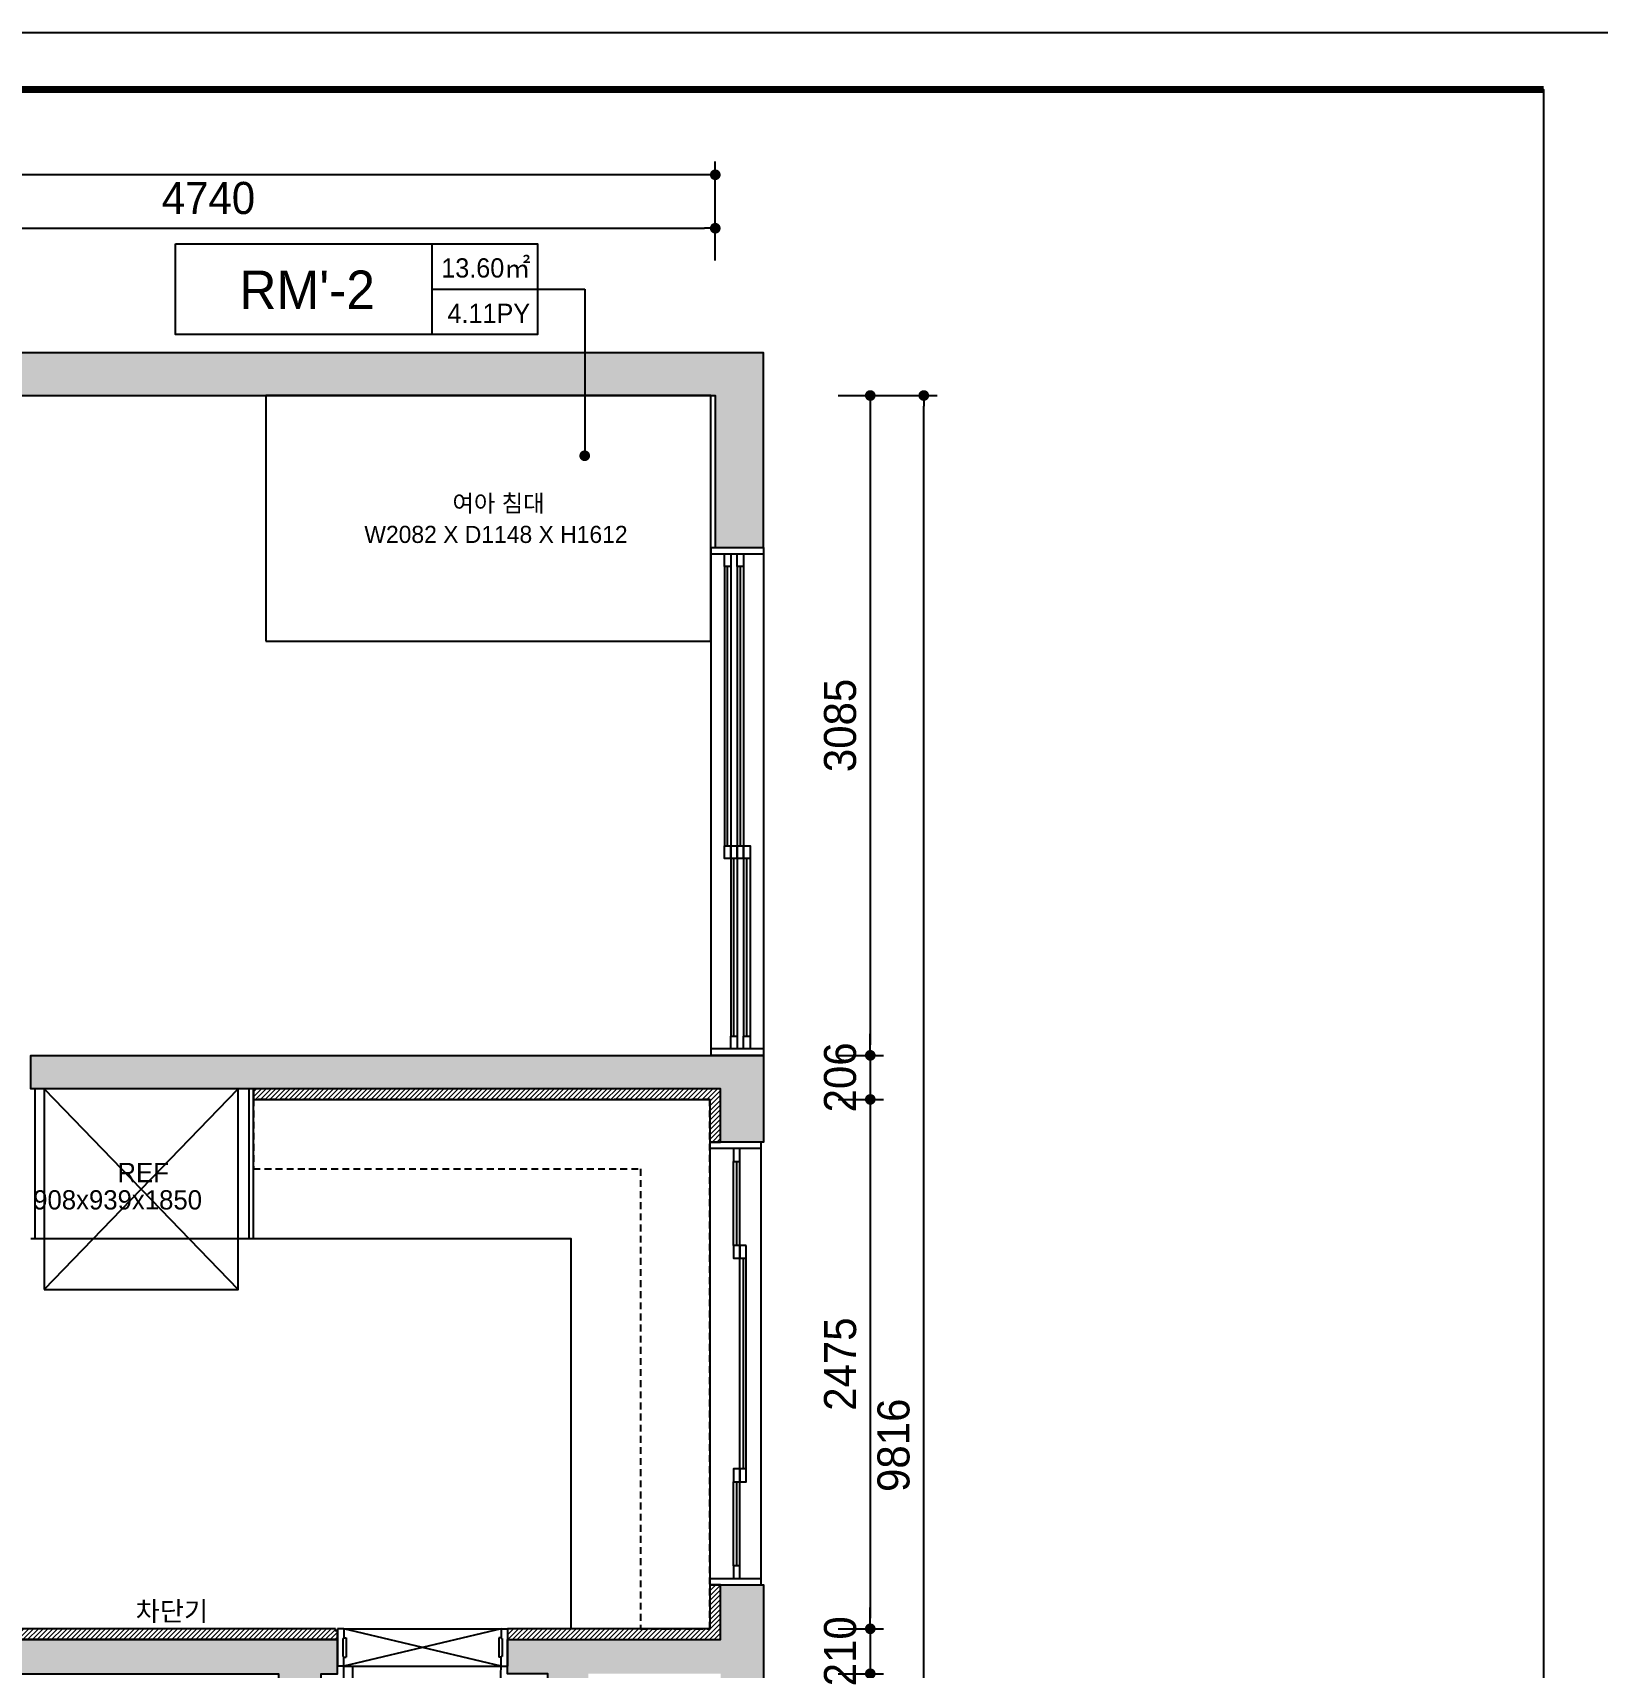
# Model space of a CAD drawing. Header units: millimetres. Extents: x 0 to 400063, y 963 to 238763.
# Drawn here: x 79178 to 86495, y 117252 to 124894 of the extents above; entities that cross this region are included whole.
import ezdxf
from ezdxf.enums import TextEntityAlignment as Align

# ---------------------------------------------------------------- set-up
doc = ezdxf.new("R2010")
doc.units = ezdxf.units.MM
doc.header["$LTSCALE"] = 40
doc.header["$PDMODE"] = 34
doc.linetypes.add('H', pattern=[1.3, 0.8, -0.5])
doc.layers.get('Defpoints').update_dxf_attribs({"color": 249})
doc.layers.add('.', color=7, linetype='Continuous', lineweight=13)
for name, color, linetype in [('2sec', 2, 'Continuous'), ('3TI-CE-LIGHT', 6, 'Continuous'), ('4LEA', 4, 'Continuous'), ('DIM', 8, 'Continuous'), ('DOOR', 4, 'Continuous'), ('DOOR-FRAME', 4, 'Continuous'), ('DWG', 7, 'Continuous'), ('GPG-TEXT', 3, 'Continuous'), ('SOL253', 253, 'Continuous'), ('TEXT', 4, 'Continuous'), ('도면층4', 4, 'Continuous'), ('도면층5', 5, 'Continuous')]:
    doc.layers.add(name, color=color, linetype=linetype)
doc.styles.add('GHS', font='stylu.ttf')
doc.styles.add('HY울릉도L', font='HYWULM.TTF')
doc.styles.add('마감재', font='stylu.ttf')
doc.styles.add('울릉도 L', font='HYWULM.TTF')
doc.styles.add('휴먼엑스포', font='stylu.ttf')
doc.dimstyles.new('황금손50', dxfattribs={"dimscale": 50, "dimtxt": 3, "dimasz": 1, "dimexe": 1.25, "dimexo": 2, "dimgap": 1.25, "dimtad": 1, "dimdec": 0, "dimzin": 9, "dimtxsty": '울릉도 L', "dimblk": 'DOT', "dimcen": 2.5, "dimclrd": 1, "dimclre": 1, "dimadec": 0, "dimazin": 0, "dimtfac": 1, "dimtdec": 0, "dimtix": 1, "dimtmove": 0, "dimatfit": 2, "dimldrblk": 'DOT', "dimfxl": 0, "dimarcsym": 0})
pattern_1 = [(45, (-81241.096, -39174.001), (-11.2253202, 11.2253202), [])]

# ---------------------------------------------------------------- blocks, each defined once
blk = doc.blocks.new('_Dot')
at = {"color": 0, "lineweight": -2}
blk.add_line((-0.5, 0), (-1, 0), dxfattribs=at)
at = {"color": 0, "const_width": 0.5}
blk.add_lwpolyline([(-0.25, 0, 1), (0.25, 0, 1)], format="xyb", close=True, dxfattribs=at)
blk = doc.blocks.new('*D127')
at = {"layer": 'Defpoints', "color": 0}
for p in [(82369.8, 123980.2), (77629.8, 123730.2), (82369.8, 123730.2)]:
    blk.add_point(p, dxfattribs=at)
at = {"layer": 'DIM', "color": 1, "lineweight": -2}
for p, q in [((77629.8, 123830.2), (77629.8, 124042.7)), ((82369.8, 123830.2), (82369.8, 124042.7)), ((77679.8, 123980.2), (82319.8, 123980.2))]:
    blk.add_line(p, q, dxfattribs=at)
at = {"layer": 'DIM', "color": 1, "lineweight": -2, "xscale": 50, "yscale": 50, "zscale": 50, "rotation": 180}
blk.add_blockref('_Dot', (77629.8, 123980.2), dxfattribs=at)
at = {"layer": 'DIM', "color": 1, "lineweight": -2, "xscale": 50, "yscale": 50, "zscale": 50}
blk.add_blockref('_Dot', (82369.8, 123980.2), dxfattribs=at)
at = {"layer": 'DIM', "color": 1, "insert": (79999.8, 124120.7), "char_height": 150, "attachment_point": 5, "style": '울릉도 L'}
blk.add_mtext('4740', dxfattribs=at)
blk = doc.blocks.new('*D128')
at = {"layer": 'Defpoints', "color": 0}
for p in [(70706.8, 124230.2), (70706.8, 123730.2), (82369.8, 123730.2)]:
    blk.add_point(p, dxfattribs=at)
at = {"layer": 'DIM', "color": 1, "lineweight": -2}
for p, q in [((70706.8, 123830.2), (70706.8, 124292.7)), ((82369.8, 123830.2), (82369.8, 124292.7)), ((82319.8, 124230.2), (70756.8, 124230.2))]:
    blk.add_line(p, q, dxfattribs=at)
at = {"layer": 'DIM', "color": 1, "lineweight": -2, "xscale": 50, "yscale": 50, "zscale": 50, "rotation": 180}
blk.add_blockref('_Dot', (70706.8, 124230.2), dxfattribs=at)
at = {"layer": 'DIM', "color": 1, "lineweight": -2, "xscale": 50, "yscale": 50, "zscale": 50}
blk.add_blockref('_Dot', (82369.8, 124230.2), dxfattribs=at)
at = {"layer": 'DIM', "color": 1, "insert": (76538.3, 124370.8), "char_height": 150, "attachment_point": 5, "style": '울릉도 L'}
blk.add_mtext('11663', dxfattribs=at)
blk = doc.blocks.new('*D129')
at = {"layer": 'Defpoints', "color": 0}
for p in [(82844.8, 123198.2), (82844.8, 120113.2), (83094.8, 120113.2)]:
    blk.add_point(p, dxfattribs=at)
at = {"layer": 'DIM', "color": 1, "lineweight": -2}
for p, q in [((82944.8, 123198.2), (83157.3, 123198.2)), ((83094.8, 123148.2), (83094.8, 120163.2)), ((82944.8, 120113.2), (83157.3, 120113.2))]:
    blk.add_line(p, q, dxfattribs=at)
at = {"layer": 'DIM', "color": 1, "lineweight": -2, "xscale": 50, "yscale": 50, "zscale": 50}
for p, rotation in [((83094.8, 123198.2), 90), ((83094.8, 120113.2), 270)]:
    blk.add_blockref('_Dot', p, dxfattribs=dict(at, rotation=rotation))
at = {"layer": 'DIM', "color": 1, "insert": (82954.2, 121655.7), "char_height": 150, "attachment_point": 5, "rotation": 90, "style": '울릉도 L'}
blk.add_mtext('3085', dxfattribs=at)
blk = doc.blocks.new('*D130')
at = {"layer": 'Defpoints', "color": 0}
for p in [(82844.8, 120113.2), (82844.8, 119907.2), (83094.8, 119907.2)]:
    blk.add_point(p, dxfattribs=at)
at = {"layer": 'DIM', "color": 1, "lineweight": -2}
for p, q in [((83094.8, 120163.2), (83094.8, 120213.2)), ((82944.8, 120113.2), (83157.3, 120113.2)), ((83094.8, 120113.2), (83094.8, 119907.2)), ((82944.8, 119907.2), (83157.3, 119907.2)), ((83094.8, 119857.2), (83094.8, 119807.2))]:
    blk.add_line(p, q, dxfattribs=at)
at = {"layer": 'DIM', "color": 1, "lineweight": -2, "xscale": 50, "yscale": 50, "zscale": 50}
for p, rotation in [((83094.8, 120113.2), 270), ((83094.8, 119907.2), 90)]:
    blk.add_blockref('_Dot', p, dxfattribs=dict(at, rotation=rotation))
at = {"layer": 'DIM', "color": 1, "insert": (82954.2, 120010.2), "char_height": 150, "attachment_point": 5, "rotation": 90, "style": '울릉도 L'}
blk.add_mtext('206', dxfattribs=at)
blk = doc.blocks.new('*D131')
at = {"layer": 'Defpoints', "color": 0}
for p in [(82844.8, 119907.2), (82844.8, 117432.2), (83094.8, 117432.2)]:
    blk.add_point(p, dxfattribs=at)
at = {"layer": 'DIM', "color": 1, "lineweight": -2}
for p, q in [((82944.8, 119907.2), (83157.3, 119907.2)), ((83094.8, 119857.2), (83094.8, 117482.2)), ((82944.8, 117432.2), (83157.3, 117432.2))]:
    blk.add_line(p, q, dxfattribs=at)
at = {"layer": 'DIM', "color": 1, "lineweight": -2, "xscale": 50, "yscale": 50, "zscale": 50}
for p, rotation in [((83094.8, 119907.2), 90), ((83094.8, 117432.2), 270)]:
    blk.add_blockref('_Dot', p, dxfattribs=dict(at, rotation=rotation))
at = {"layer": 'DIM', "color": 1, "insert": (82954.5, 118669.7), "char_height": 150, "attachment_point": 5, "rotation": 90, "style": '울릉도 L'}
blk.add_mtext('2475', dxfattribs=at)
blk = doc.blocks.new('*D132')
at = {"layer": 'Defpoints', "color": 0}
for p in [(82844.8, 117432.2), (82844.8, 117222.2), (83094.8, 117222.2)]:
    blk.add_point(p, dxfattribs=at)
at = {"layer": 'DIM', "color": 1, "lineweight": -2}
for p, q in [((83094.8, 117482.2), (83094.8, 117532.2)), ((82944.8, 117432.2), (83157.3, 117432.2)), ((83094.8, 117432.2), (83094.8, 117222.2)), ((82944.8, 117222.2), (83157.3, 117222.2)), ((83094.8, 117172.2), (83094.8, 117122.2))]:
    blk.add_line(p, q, dxfattribs=at)
at = {"layer": 'DIM', "color": 1, "lineweight": -2, "xscale": 50, "yscale": 50, "zscale": 50}
for p, rotation in [((83094.8, 117432.2), 270), ((83094.8, 117222.2), 90)]:
    blk.add_blockref('_Dot', p, dxfattribs=dict(at, rotation=rotation))
at = {"layer": 'DIM', "color": 1, "insert": (82954.3, 117327.2), "char_height": 150, "attachment_point": 5, "rotation": 90, "style": '울릉도 L'}
blk.add_mtext('210', dxfattribs=at)
blk = doc.blocks.new('*D136')
at = {"layer": 'Defpoints', "color": 0}
for p in [(82844.8, 123198.2), (83344.8, 123198.2), (82844.8, 113382.2)]:
    blk.add_point(p, dxfattribs=at)
at = {"layer": 'DIM', "color": 1, "lineweight": -2}
for p, q in [((82944.8, 123198.2), (83407.3, 123198.2)), ((83344.8, 113432.2), (83344.8, 123148.2)), ((82944.8, 113382.2), (83407.3, 113382.2))]:
    blk.add_line(p, q, dxfattribs=at)
at = {"layer": 'DIM', "color": 1, "lineweight": -2, "xscale": 50, "yscale": 50, "zscale": 50}
for p, rotation in [((83344.8, 123198.2), 90), ((83344.8, 113382.2), 270)]:
    blk.add_blockref('_Dot', p, dxfattribs=dict(at, rotation=rotation))
at = {"layer": 'DIM', "color": 1, "insert": (83204.1, 118290.2), "char_height": 150, "attachment_point": 5, "rotation": 90, "style": '울릉도 L'}
blk.add_mtext('9816', dxfattribs=at)

msp = doc.modelspace()

# ---------------------------------------------------------------- hatches: boundary and pattern name
at = {"layer": '.'}
h = msp.add_hatch(color=251, dxfattribs=at)
h.dxf.hatch_style = 1
h.paths.add_polyline_path([(80986.6, 114767.2), (80526.6, 114767.2), (80526.6, 115409.2), (80326.6, 115409.2), (80326.6, 114822.2), (77620.8, 114822.2), (77620.8, 116297.2), (77466.6, 116297.2), (77465.8, 114822.2), (77070.8, 114822.2), (77070.8, 114622.2), (80779.6, 114622.2), (80779.6, 113259.2), (81939.6, 113259.2), (81939.6, 113947.2), (81816.6, 113947.2), (81816.6, 113382.2), (80986.6, 113382.2)])
h.paths.add_polyline_path([(76108.8, 114822.2), (70855.8, 114822.2), (70855.8, 115385.2), (70655.8, 115293), (70655.8, 114622.2), (76108.8, 114622.2)])
h.paths.add_polyline_path([(70975.8, 118932.2), (70898.8, 118932.2), (70898.8, 118994.2), (70698.8, 118994.2), (70697.5, 118749.2), (70855.8, 118732.2), (70975.8, 118732.2)])
h.paths.add_polyline_path([(75776.8, 118932.2), (72326.8, 118932.2), (72326.8, 119182.2), (72126.8, 119182.2), (72126.8, 118932.2), (72008.8, 118932.2), (72008.8, 118732.2), (75776.8, 118732.2)])
h.paths.add_polyline_path([(70706.8, 122849.8), (70506.8, 122849.8), (70506.8, 121396.2), (70698.8, 121396.2), (70698.8, 121334.2), (70898.8, 121334.2), (70898.8, 121396.2), (72126.8, 121396.2), (72126.8, 121282.2), (72326.8, 121282.2), (72326.8, 121595.2), (70706.8, 121595.2)], flags=17)
h.paths.add_polyline_path([(82594.8, 123398.2), (72326.8, 123398.2), (72326.8, 123480.2), (70506.8, 123480.2), (70506.8, 122849.8), (70706.8, 122849.8), (70706.8, 123280.2), (72176.8, 123280.2), (72176.8, 122320.2), (72326.8, 122320.2), (72326.8, 123198.2), (75621.8, 123198.2), (75621.8, 122450.2), (75771.8, 122450.2), (75771.8, 123198.2), (77116.8, 123198.2), (77116.8, 121753.2), (75621.8, 121753.2), (75621.8, 119821.2), (75776.8, 119821.2), (75776.8, 119957.2), (75791.8, 119957.2), (75791.8, 120107.2), (75776.8, 120107.2), (75776.8, 121557.2), (78111.8, 121557.2), (78111.8, 120107.2), (76591.8, 120107.2), (76591.8, 119957.2), (78266.8, 119957.2), (78266.8, 120113.2), (78254.8, 120113.2), (78254.8, 121753.2), (77629.8, 121753.2), (77629.8, 123198.2), (82369.8, 123198.2), (82369.8, 122488.2), (82594.8, 122488.2)])
h.paths.add_polyline_path([(77266.8, 123198.2), (77479.8, 123198.2), (77479.8, 121753.2), (77266.8, 121753.2)], flags=16)
h.paths.add_polyline_path([(82594.8, 120113.2), (79169.8, 120113.2), (79169.8, 119957.2), (82394.8, 119957.2), (82394.8, 119707.2), (82594.8, 119707.2)])
h.paths.add_polyline_path([(80603.3, 117382.2), (77465.8, 117382.2), (77465.8, 117197.2), (77620.8, 117197.2), (77620.8, 117222.2), (80326.6, 117222.2), (80326.6, 116589.2), (80526.6, 116589.2), (80526.6, 117222.2), (80603.3, 117222.2)])
h.paths.add_polyline_path([(82594.8, 117637.2), (82394.8, 117637.2), (82394.8, 117382.2), (81398.3, 117382.2), (81398.3, 117222.2), (81586.6, 117222.2), (81586.6, 116622.2), (82594.8, 116622.2)])
h.paths.add_polyline_path([(81775.8, 117222.2), (82394.8, 117222.2), (82394.8, 116822.2), (81775.8, 116822.2)], flags=16)
h = msp.add_hatch(dxfattribs=at)
h.set_pattern_fill('ANSI31', color=256, scale=5)
h.set_pattern_definition(pattern_1)
h.paths.add_polyline_path([(82344.8, 119907.2), (82344.8, 119707.2), (82394.8, 119707.2), (82394.8, 119957.2), (80209.8, 119957.2), (80209.8, 119907.2)])
h = msp.add_hatch(dxfattribs=at)
h.set_pattern_fill('ANSI31', color=256, scale=5)
h.set_pattern_definition(pattern_1)
h.paths.add_polyline_path([(81398.3, 117432.2), (81398.3, 117422.2), (81398.3, 117382.2), (82394.8, 117382.2), (82394.8, 117637.2), (82344.8, 117637.2), (82344.8, 117432.2)])
h = msp.add_hatch(dxfattribs=at)
h.set_pattern_fill('ANSI31', color=256, scale=5)
h.set_pattern_definition(pattern_1)
h.paths.add_polyline_path([(77465.8, 117432.2), (77465.8, 117382.2), (80603.3, 117382.2), (80603.3, 117422.2), (80593.3, 117422.2), (80593.3, 117432.2)])
h.paths.add_polyline_path([(77527.1, 117435), (77931.3, 117435), (77931.3, 117600.6), (77527.1, 117600.6)], flags=9)
h.paths.add_polyline_path([(79631.9, 117435.2), (80036.1, 117435.2), (80036.1, 117600.6), (79631.9, 117600.6)], flags=9)

# ---------------------------------------------------------------- linework, layer by layer
at = {"layer": '2sec'}
for points in [[(77116.8, 121753.2), (75621.8, 121753.2), (75621.8, 119821.2), (75776.8, 119821.2), (75776.8, 119957.2), (75791.8, 119957.2), (75791.8, 120107.2), (75776.8, 120107.2), (75776.8, 121557.2), (78111.8, 121557.2), (78111.8, 120107.2), (76591.8, 120107.2), (76591.8, 119957.2), (78266.8, 119957.2), (78266.8, 120113.2), (78254.8, 120113.2), (78254.8, 121753.2), (77629.8, 121753.2), (77629.8, 123198.2), (82369.8, 123198.2), (82369.8, 122488.2), (82594.8, 122488.2), (82594.8, 123398.2), (72326.8, 123398.2)], [(80209.8, 119957.2), (80209.8, 119907.2), (82344.8, 119907.2), (82344.8, 119707.2), (82394.8, 119707.2), (82394.8, 119957.2), (80209.8, 119957.2)]]:
    msp.add_lwpolyline(points, dxfattribs=at)
for points in [[(82394.8, 119707.2), (82394.8, 119957.2), (79169.8, 119957.2), (79169.8, 120113.2), (82594.8, 120113.2), (82594.8, 119707.2)], [(82344.8, 117637.2), (82344.8, 117432.2), (81398.3, 117432.2), (81398.3, 117422.2), (81398.3, 117422.2), (81398.3, 117382.2), (82394.8, 117382.2), (82394.8, 117637.2)], [(82416.6, 116622.2), (81586.6, 116622.2), (81586.6, 117222.2), (81398.3, 117222.2), (81398.3, 117382.2), (82394.8, 117382.2), (82394.8, 117637.2), (82594.8, 117637.2), (82594.8, 116622.2), (82594.8, 116482.2), (82416.6, 116482.2)], [(80593.3, 117432.2), (77465.8, 117432.2), (77465.8, 117382.2), (80603.3, 117382.2), (80603.3, 117422.2), (80593.3, 117422.2)], [(80526.6, 116589.2), (80526.6, 117222.2), (80603.3, 117222.2), (80603.3, 117382.2), (77465.8, 117382.2), (77465.8, 117197.2), (77620.8, 117197.2), (77620.8, 117222.2), (80326.6, 117222.2), (80326.6, 116589.2)]]:
    msp.add_lwpolyline(points, close=True, dxfattribs=at)
at = {"layer": '3TI-CE-LIGHT'}
for p, q in [((79189.8, 119257.2), (79189.8, 119957.2)), ((80189.8, 119257.2), (80189.8, 119957.2)), ((80209.8, 119257.2), (80209.8, 119957.2)), ((79169.8, 119257.2), (79189.8, 119257.2)), ((79189.8, 119257.2), (80189.8, 119257.2)), ((80189.8, 119257.2), (80209.8, 119257.2))]:
    msp.add_line(p, q, dxfattribs=at)
msp.add_lwpolyline([(80267.8, 122050.2), (82349.8, 122050.2), (82349.8, 123198.2), (80267.8, 123198.2)], close=True, dxfattribs=at)
at = {"layer": '3TI-CE-LIGHT', "linetype": 'H'}
msp.add_lwpolyline([(80209.8, 119582.2), (82019.8, 119582.2), (82019.8, 117432.2), (82344.8, 117432.2), (82344.8, 119907.2), (80209.8, 119907.2)], close=True, dxfattribs=at)
at = {"layer": '3TI-CE-LIGHT'}
msp.add_lwpolyline([(80209.8, 119257.2), (81694.8, 119257.2), (81694.8, 117432.2)], dxfattribs=at)
at = {"layer": '4LEA', "color": 1}
for p, q in [((81368.3, 117432.2), (80633.3, 117257.2)), ((81368.3, 117257.2), (80633.3, 117432.2))]:
    msp.add_line(p, q, dxfattribs=at)
at = {"layer": '4LEA', "color": 0}
for p, q in [((80633.3, 117432.2), (81368.3, 117432.2)), ((80633.3, 117257.2), (81368.3, 117257.2))]:
    msp.add_line(p, q, dxfattribs=at)
at = {"layer": 'Defpoints', "color": 9}
msp.add_lwpolyline([(86729.9, 124894.5), (66371.6, 124894.5), (66371.6, 110534.2), (86729.9, 110534.2)], close=True, dxfattribs=at)
at = {"layer": 'Defpoints'}
msp.add_lwpolyline([(66858.2, 124629), (86243.3, 124629), (86243.3, 112110.4), (66858.2, 112110.4)], close=True, dxfattribs=at)
at = {"layer": 'DOOR', "color": 5}
msp.add_arc((80640.4, 117250), 727.9, 269.43623, 0.56377, dxfattribs=at)
at = {"layer": 'DOOR-FRAME', "linetype": 'Continuous'}
for p, q in [((80603.3, 117432.2), (80603.3, 117257.2)), ((80633.3, 117432.2), (80603.3, 117432.2)), ((80628.3, 117386.7), (80633.3, 117386.7)), ((80628.3, 117386.7), (80628.3, 117302.7)), ((80633.3, 117432.2), (80633.3, 117386.7)), ((80633.3, 117389.7), (80643.3, 117389.7)), ((80643.3, 117389.7), (80643.3, 117299.7)), ((81358.3, 117389.7), (81358.3, 117299.7)), ((81368.3, 117389.7), (81358.3, 117389.7)), ((81368.3, 117432.2), (81368.3, 117386.7)), ((81368.3, 117432.2), (81398.3, 117432.2)), ((81373.3, 117386.7), (81368.3, 117386.7)), ((81373.3, 117386.7), (81373.3, 117302.7)), ((81398.3, 117432.2), (81398.3, 117257.2)), ((80633.3, 117257.2), (80603.3, 117257.2)), ((80628.3, 117302.7), (80633.3, 117302.7)), ((80633.3, 117257.2), (80633.3, 117302.7)), ((80633.3, 117299.7), (80643.3, 117299.7)), ((81368.3, 117299.7), (81358.3, 117299.7)), ((81373.3, 117302.7), (81368.3, 117302.7)), ((81368.3, 117257.2), (81368.3, 117302.7)), ((81368.3, 117257.2), (81398.3, 117257.2))]:
    msp.add_line(p, q, dxfattribs=at)
msp.add_lwpolyline([(80633.3, 116522.2), (80633.3, 117257.2), (80673.3, 117257.2), (80673.3, 116522.2)], close=True, dxfattribs=at)
at = {"layer": 'DWG', "color": 2, "const_width": 32.4}
msp.add_lwpolyline([(66858.2, 124629), (86243.3, 124629)], dxfattribs=at)
at = {"layer": 'SOL253'}
for p, q in [((81045.6, 123483.4), (81045.6, 123907.9)), ((81045.6, 123695.7), (81538.8, 123695.7)), ((81538.8, 123695.7), (81759.2, 123695.7)), ((81759.2, 123695.7), (81759.2, 122916.6))]:
    msp.add_line(p, q, dxfattribs=at)
msp.add_lwpolyline([(79845.6, 123907.9), (81538.8, 123907.9), (81538.8, 123483.4), (79845.6, 123483.4)], close=True, dxfattribs=at)
at = {"layer": 'SOL253', "const_width": 25}
msp.add_lwpolyline([(81759.2, 122904.1, -1), (81759.2, 122929.1, -1)], format="xyb", close=True, dxfattribs=at)
at = {"layer": '도면층4'}
for p, q in [((82349.8, 122488.2), (82594.8, 122488.2)), ((82349.8, 122488.2), (82349.8, 120113.2)), ((82349.8, 122458.2), (82594.8, 122458.2)), ((82594.8, 122488.2), (82594.8, 120113.2)), ((82427.3, 121093.2), (82427.3, 122398.2)), ((82487.3, 121093.2), (82487.3, 122398.2)), ((82457.3, 120203.2), (82457.3, 121033.2)), ((82517.3, 120203.2), (82517.3, 121033.2)), ((82594.8, 120143.2), (82349.8, 120143.2)), ((82594.8, 120113.2), (82349.8, 120113.2)), ((79231.4, 119018.2), (80139.4, 119957.2)), ((79231.4, 119957.2), (80139.4, 119018.2)), ((82344.8, 119707.2), (82344.8, 117637.2)), ((82584.8, 119707.2), (82344.8, 119707.2)), ((82584.8, 117637.2), (82584.8, 119707.2)), ((82584.8, 119677.2), (82344.8, 119677.2)), ((82469.8, 119617.2), (82469.8, 119224.7)), ((82499.8, 119164.7), (82499.8, 118179.7)), ((82469.8, 118119.7), (82469.8, 117727.2)), ((82344.8, 117667.2), (82584.8, 117667.2)), ((82344.8, 117637.2), (82584.8, 117637.2))]:
    msp.add_line(p, q, dxfattribs=at)
for points in [[(82442.3, 122398.2), (82412.3, 122398.2), (82412.3, 122458.2), (82442.3, 122458.2)], [(82502.3, 122398.2), (82472.3, 122398.2), (82472.3, 122458.2), (82502.3, 122458.2)], [(82442.3, 121033.2), (82412.3, 121033.2), (82412.3, 121093.2), (82442.3, 121093.2)], [(82472.3, 121033.2), (82442.3, 121033.2), (82442.3, 121093.2), (82472.3, 121093.2)], [(82502.3, 121033.2), (82472.3, 121033.2), (82472.3, 121093.2), (82502.3, 121093.2)], [(82532.3, 121033.2), (82502.3, 121033.2), (82502.3, 121093.2), (82532.3, 121093.2)], [(82472.3, 120143.2), (82442.3, 120143.2), (82442.3, 120203.2), (82472.3, 120203.2)], [(82532.3, 120143.2), (82502.3, 120143.2), (82502.3, 120203.2), (82532.3, 120203.2)], [(79231.4, 119018.2), (80139.4, 119018.2), (80139.4, 119957.2), (79231.4, 119957.2)], [(82484.8, 119677.2), (82454.8, 119677.2), (82454.8, 119617.2), (82484.8, 119617.2)], [(82484.8, 119224.7), (82454.8, 119224.7), (82454.8, 119164.7), (82484.8, 119164.7)], [(82514.8, 119224.7), (82484.8, 119224.7), (82484.8, 119164.7), (82514.8, 119164.7)], [(82484.8, 118179.7), (82454.8, 118179.7), (82454.8, 118119.7), (82484.8, 118119.7)], [(82514.8, 118179.7), (82484.8, 118179.7), (82484.8, 118119.7), (82514.8, 118119.7)], [(82484.8, 117727.2), (82454.8, 117727.2), (82454.8, 117667.2), (82484.8, 117667.2)]]:
    msp.add_lwpolyline(points, close=True, dxfattribs=at)
at = {"layer": '도면층5'}
for p, q in [((82412.3, 122398.2), (82412.3, 121093.2)), ((82442.3, 122398.2), (82442.3, 121093.2)), ((82472.3, 122398.2), (82472.3, 121093.2)), ((82502.3, 122398.2), (82502.3, 121093.2)), ((82442.3, 121033.2), (82442.3, 120203.2)), ((82472.3, 121033.2), (82472.3, 120203.2)), ((82502.3, 121033.2), (82502.3, 120203.2)), ((82532.3, 121033.2), (82532.3, 120203.2)), ((82454.8, 119224.7), (82454.8, 119617.2)), ((82484.8, 119224.7), (82484.8, 119617.2)), ((82484.8, 118179.7), (82484.8, 119164.7)), ((82514.8, 118179.7), (82514.8, 119164.7)), ((82454.8, 117727.2), (82454.8, 118119.7)), ((82484.8, 117727.2), (82484.8, 118119.7))]:
    msp.add_line(p, q, dxfattribs=at)

# ---------------------------------------------------------------- texts
at = {"layer": 'GPG-TEXT'}
for s, height, style, p in [('13.60㎡', 90, 'HY울릉도L', (81297.1, 123749.8)), ("RM'-2", 180, 'GHS', (80461.1, 123602.4)), ('4.11PY', 90, 'HY울릉도L', (81310.8, 123537.5))]:
    msp.add_text(s, height=height, dxfattribs=dict(at, style=style)).set_placement(p, align=Align.CENTER)
at = {"layer": 'TEXT', "style": '마감재'}
msp.add_text('여아 침대', height=80, dxfattribs=at).set_placement((81140.5, 122654.3))
msp.add_text('W2082 X D1148 X H1612', height=80, dxfattribs=at).set_placement((81344.3, 122508.9), align=Align.CENTER)
at = {"layer": '도면층4', "style": '휴먼엑스포'}
for s, p in [('REF', (79574, 119520.3)), ('908x939x1850', (79180, 119392.7)), ('차단기', (79659.5, 117469.5))]:
    msp.add_text(s, height=90, dxfattribs=at).set_placement(p)

# ---------------------------------------------------------------- dimensions: what is measured, and where the dimension line sits
at = {"layer": 'DIM'}
for base, p1, p2, picture, middle in [((70706.8, 124230.2), (82369.8, 123730.2), (70706.8, 123730.2), '*D128', (76538.3, 124370.8)), ((82369.8, 123980.2), (77629.8, 123730.2), (82369.8, 123730.2), '*D127', (79999.8, 124120.7))]:
    dim = msp.add_linear_dim(base=base, p1=p1, p2=p2, dimstyle='황금손50', override={"dimclrt": 1}, dxfattribs=at)
    dim.commit()
    dim.dimension.update_dxf_attribs({"geometry": picture, "text_midpoint": middle})
for base, p1, p2, picture, middle in [((83094.8, 120113.2), (82844.8, 123198.2), (82844.8, 120113.2), '*D129', (82954.2, 121655.7)), ((83344.8, 123198.2), (82844.8, 113382.2), (82844.8, 123198.2), '*D136', (83204.1, 118290.2)), ((83094.8, 119907.2), (82844.8, 120113.2), (82844.8, 119907.2), '*D130', (82954.2, 120010.2)), ((83094.8, 117432.2), (82844.8, 119907.2), (82844.8, 117432.2), '*D131', (82954.5, 118669.7)), ((83094.8, 117222.2), (82844.8, 117432.2), (82844.8, 117222.2), '*D132', (82954.3, 117327.2))]:
    dim = msp.add_linear_dim(base=base, p1=p1, p2=p2, angle=90, dimstyle='황금손50', override={"dimclrt": 1}, dxfattribs=at)
    dim.commit()
    dim.dimension.update_dxf_attribs({"geometry": picture, "text_midpoint": middle})

doc.saveas('drawing.dxf')
